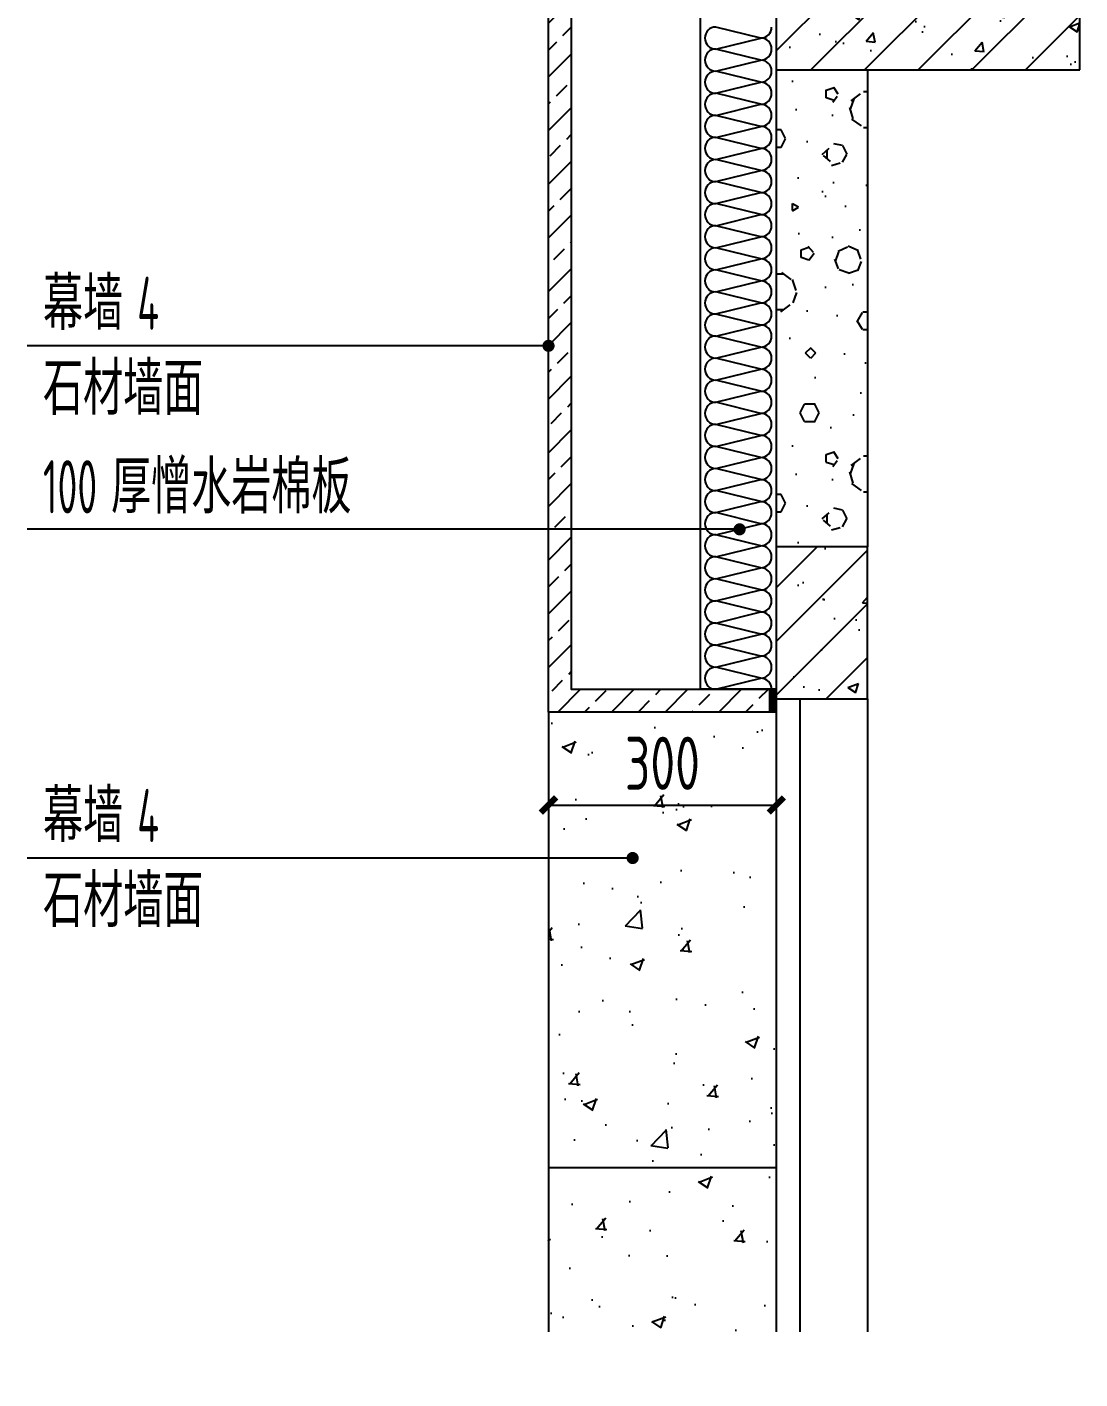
# Model space of a CAD drawing. Extents: x 198753 to 882193, y -399300 to 132460.
# Drawn here: x 395427 to 396814, y -58803 to -57023 of the extents above; entities that cross this region are included whole.
import ezdxf

# ---------------------------------------------------------------- set-up
doc = ezdxf.new("R2010")
doc.units = 0
doc.header["$LTSCALE"] = 1000
doc.header["$MEASUREMENT"] = 0
doc.linetypes.add('109-34 轴网$0$L1$0$$AUDIT_BAD_LTYPE1', pattern=[0])
for name, color, linetype in [('01-标注_尺寸', 124, 'Continuous'), ('01-标注_符号', 200, 'Continuous'), ('02-TEXT_标注', 130, 'Continuous'), ('05-填充_156', 156, 'Continuous'), ('05-填充_天正', 26, 'Continuous'), ('A-D-玻璃剖线', 130, 'Continuous'), ('A-SUR_保温', 222, 'Continuous'), ('A_STR-砌块墙', 121, 'Continuous'), ('A_STR-砼柱', 51, 'Continuous'), ('D_石材', 111, 'Continuous'), ('D_石材E', 114, 'Continuous'), ('钢龙骨', 173, 'Continuous')]:
    doc.layers.add(name, color=color, linetype=linetype)
doc.styles.add('_TCH_DIM', font='ROS1', dxfattribs={"width": 0.8, "bigfont": 'JD'})
doc.styles.add('_TCH_DIM_T3', font='ROS1', dxfattribs={"width": 0.8, "bigfont": 'JD'})
doc.dimstyles.new('_TCH_ARCH&&20', dxfattribs={"dimtxt": 70, "dimasz": 20, "dimexe": 50, "dimexo": 60, "dimgap": 20, "dimtad": 1, "dimdec": 0, "dimzin": 0, "dimdsep": 46, "dimtxsty": '_TCH_DIM_T3', "dimblk": 'ARCHTICK', "dimcen": 0.09, "dimclrt": 4, "dimazin": 2, "dimtfac": 1, "dimtdec": 0, "dimtix": 1, "dimtmove": 2, "dimatfit": 3, "dimfxl": 0, "dimtolj": 1, "dimtzin": 0, "dimarcsym": 0})
pattern_1 = [(45, (0, 0), (-35.355339, 35.355339), []), (50, (0, 0), (143.452037, -12.550427), [15, -165]), (355, (0, 0), (-27.750267, 150.438427), [12, -132]), (100.4514, (11.95, -1.05), (115.701876, 137.88791), [12.74804, -140.22842]), (46.1842, (0, 40), (213.44821, -33.1038), [22.5, -247.5]), (96.6356, (17.79, 37.24), (186.93254, 194.82357), [19.12206, -210.3426]), (351.1842, (0, 40), (186.93239, 194.82372), [18, -198]), (21, (20, 30), (119.38141, -80.523778), [15, -165]), (326, (20, 30), (48.663066, 145.03001), [12, -132]), (71.4514, (29.95, 23.29), (168.044526, 64.5061), [12.74804, -140.22842]), (37.5, (0, 0), (2.431971, 66.578771), [0, -130.4, 0, -134, 0, -132.5]), (7.5, (0, 0), (52.613907, 78.882342), [0, -76.4, 0, -127.4, 0, -50.5]), (327.5, (-44.6, 0), (106.764487, -4.510974), [0, -50, 0, -156, 0, -207]), (317.5, (-64.6, 0), (116.637234, 20.020996), [0, -65, 0, -103.6, 0, -147])]

# ---------------------------------------------------------------- blocks, each defined once
blk = doc.blocks.new('$LinePat$岩棉板')
at = {"color": 0}
for p, q in [((0, -17), (12, -67)), ((12, -67), (24, -17))]:
    blk.add_line(p, q, dxfattribs=at)
for centre, start, end in [((12, -17), 0, 180), ((0, -67), 270, 0), ((24, -67), 180, 270)]:
    blk.add_arc(centre, 12, start, end, dxfattribs=at)
at = {"layer": 'Defpoints'}
blk.add_point((0, 0.1), dxfattribs=at)
at = {"layer": 'Defpoints', "color": 0}
blk.add_point((24, -84), dxfattribs=at)
blk = doc.blocks.new('_ArchTick')
at = {"color": 0, "linetype": 'ByBlock', "const_width": 0.4}
blk.add_lwpolyline([(-0.5, -0.5), (0.5, 0.5)], dxfattribs=at)
blk = doc.blocks.new('*D1750')
at = {"layer": '01-标注_尺寸', "color": 0, "lineweight": -2, "transparency": 16777216}
for p, q in [((396113.5, -57984.9), (396113.5, -58097.4)), ((396413.5, -57984.9), (396413.5, -58097.4)), ((396113.5, -58047.4), (396413.5, -58047.4))]:
    blk.add_line(p, q, dxfattribs=at)
at = {"layer": 'Defpoints', "color": 0, "transparency": 16777216}
for p in [(396113.5, -57924.9), (396413.5, -57924.9), (396413.5, -58047.4)]:
    blk.add_point(p, dxfattribs=at)
at = {"layer": '01-标注_尺寸', "color": 0, "lineweight": -2, "transparency": 16777216, "xscale": 20, "yscale": 20, "zscale": 20, "rotation": 180}
blk.add_blockref('_ArchTick', (396113.5, -58047.4), dxfattribs=at)
at = {"layer": '01-标注_尺寸', "color": 0, "lineweight": -2, "transparency": 16777216, "xscale": 20, "yscale": 20, "zscale": 20}
blk.add_blockref('_ArchTick', (396413.5, -58047.4), dxfattribs=at)
at = {"layer": '01-标注_尺寸', "color": 4, "transparency": 16777216, "insert": (396263.5, -57992.4), "char_height": 70, "attachment_point": 5, "style": '_TCH_DIM_T3'}
blk.add_mtext('\\A1;300', dxfattribs=at)

msp = doc.modelspace()

# ---------------------------------------------------------------- hatches: boundary and pattern name
at = {"layer": '05-填充_156'}
h = msp.add_hatch(dxfattribs=at)
h.set_pattern_fill('AR-CONC', color=256, scale=100)
h.set_pattern_definition([(50, (153856.16, 235720.07), (182.18467, -15.939086), [19.05, -209.55]), (355, (153856.16, 235720.07), (-35.24283, 191.05664), [15.24, -167.64]), (100.451, (153871.34, 235718.74), (146.9425, 175.11669), [16.19, -178.09]), (46.1842, (153856.16, 235770.87), (271.07904, -42.04233), [28.575, -314.325]), (96.6356, (153878.75, 235767.37), (237.40423, 247.42556), [24.285, -267.135]), (351.184, (153856.16, 235770.87), (237.4046, 247.42512), [22.86, -251.46]), (21, (153881.56, 235758.17), (151.61488, -102.26552), [19.05, -209.55]), (326, (153881.56, 235758.17), (61.80203, 184.18797), [15.24, -167.64]), (71.4514, (153894.2, 235749.65), (213.41649, 81.92286), [16.19, -178.09]), (37.5, (153856.16, 235720.07), (3.088603, 84.555039), [0, -165.608, 0, -170.18, 0, -168.275]), (7.5, (153856.16, 235720.07), (66.819663, 100.180575), [0, -97.028, 0, -161.798, 0, -64.135]), (327.5, (153799.52, 235720.07), (135.590595, -5.728744), [0, -63.5, 0, -198.12, 0, -262.89]), (317.5, (153774.12, 235720.07), (148.12918, 25.42649), [0, -82.55, 0, -131.572, 0, -186.69])])
h.paths.add_polyline_path([(396113.5, -58741.3), (396413.5, -58741.3), (396413.5, -57934.9), (396113.5, -57934.9)])
h.paths.add_polyline_path([(396413.5, -58878), (396113.5, -58878), (396113.5, -59909.9), (396413.5, -59909.9)])
at = {"layer": '05-填充_天正'}
h = msp.add_hatch(dxfattribs=at)
h.set_pattern_fill('天然石材', color=256, scale=10, style=0)
h.set_pattern_definition([(45, (346535.81, -73361.384), (-35.355353, 35.355353), []), (45, (346553.2, -73379.336), (-35.355353, 35.355353), [19.73685, -11.2782])])
h.paths.add_polyline_path([(396143.5, -56412.3), (396113.5, -56412.3), (396113.5, -57924.9), (396413.5, -57924.9), (396413.5, -57894.9), (396143.5, -57894.9)])
h.paths.add_polyline_path([(396113.5, -56214.3), (396143.5, -56214.3), (396144.5, -55708.4), (396653.5, -55718.4), (396653.5, -55928.4), (396683.5, -55928.4), (396683.5, -55688.4), (396114.8, -55678.4)])
h = msp.add_hatch(dxfattribs=at)
h.set_pattern_fill('钢筋混凝土', color=256, scale=20, style=0)
h.set_pattern_definition(pattern_1)
h.paths.add_polyline_path([(396413.5, -57079.3), (396813.5, -57079.3), (396813.5, -56279.3), (396413.5, -56279.3)])
at = {"layer": '05-填充_天正', "linetype": '109-34 轴网$0$L1$0$$AUDIT_BAD_LTYPE1'}
h = msp.add_hatch(dxfattribs=at)
h.set_pattern_fill('加气混凝土', color=256, scale=20, style=0)
h.set_pattern_definition([(0, (70.8, -73.2), (120, 240), [0, -240]), (0, (-69.6, -105.6), (120, 240), [0, -240]), (0, (8.4, -108), (120, 240), [0, -240]), (0, (93.6, -37.2), (120, 240), [0, -240]), (0, (-6, -120), (120, 240), [0, -240]), (0, (117.6, 114), (120, 240), [0, -240]), (0, (44.4, 94.8), (120, 240), [0, -240]), (0, (82.8, 64.8), (120, 240), [0, -240]), (0, (-112.8, 60), (120, 240), [0, -240]), (0, (4.8, 49.2), (120, 240), [0, -240]), (0, (-40.8, -12), (120, 240), [0, -240]), (0, (-38.4, -102), (120, 240), [0, -240]), (0, (51.6, -111.6), (120, 240), [0, -240]), (0, (117.6, -6), (120, 240), [0, -240]), (0, (-106.8, -43.2), (120, 240), [0, -240]), (0, (-86.4, -2.4), (120, 240), [0, -240]), (0, (7.2, -19.2), (120, 240), [0, -240]), (0, (-26.4, -54), (120, 240), [0, -240]), (0, (-45.6, 25.2), (120, 240), [0, -240]), (0, (-15.6, 115.2), (120, 240), [0, -240]), (0, (-97.2, -93.6), (120, 240), [0, -240]), (0, (34.8, 66), (120, 240), [0, -240]), (0, (-76.8, 69.6), (120, 240), [0, -240]), (0, (-96, 100.8), (120, 240), [0, -240]), (130.601294, (102.857, 38.857), (-599.99999337, 720.00000315), [10.53662, -4414.8444]), (18.434949, (85.714, 43.43), (599.9999978, 239.9999982), [10.8421, -1507.05116]), (90, (85.71, 33.14), (120, 240), [10.28571, -469.71426]), (161.565051, (96, 29.714), (-600.000003, 239.999982), [10.8421, -1507.05116]), (53.130102, (96, 29.714), (120, 240), [11.42857, -1188.5714]), (135, (105.14, -92.57), (-120.000015, 239.999984), [9.69746, -669.12504]), (45, (91.43, -92.57), (120, 239.999999), [9.69746, -669.12504]), (135, (98.286, -99.43), (-120.000015, 239.999984), [9.69746, -669.12504]), (45, (98.286, -99.43), (120, 239.999999), [9.69746, -669.12504]), (116.56505, (-10.29, 68.57), (-2e-05, 479.99999), [12.77753, -255.5506]), (180, (-16, 80), (-120, 240), [13.71429, -226.2857]), (63.43495, (-35.43, 68.57), (1e-06, 480), [12.77753, -255.5506]), (116.56505, (-29.71, 57.14), (-2e-05, 479.99999), [12.77753, -255.5506]), (0, (-29.71, 57.14), (120, 240), [13.71429, -226.2857]), (63.43495, (-16, 57.14), (1e-06, 480), [12.77753, -255.5506]), (107.102728, (80, -12.571), (-359.99998624, 1200.00000194), [15.54454, -6513.161]), (143.972626, (75.429, 2.286), (-2279.9999711, 1679.9999981), [15.54454, -3248.808]), (180, (62.86, 11.43), (-120, 240), [14.85714, -225.14284]), (36.0273733, (35.429, 2.286), (2279.99998315, 1679.9999819), [15.54454, -3248.808]), (71.565051, (30.857, -11.43), (360.000002, 1199.999998), [14.45613, -1503.43712]), (107.102728, (35.429, -26.286), (-359.99998624, 1200.00000194), [15.54454, -6513.161]), (143.972626, (48, -35.429), (-2279.9999711, 1679.9999981), [15.54454, -3248.808]), (0, (48, -35.43), (120, 240), [14.85714, -225.14284]), (36.0273733, (62.857, -35.429), (2279.99998315, 1679.9999819), [15.54454, -3248.808]), (71.565051, (75.43, -26.286), (360.000002, 1199.999998), [14.45613, -1503.43712]), (150.255118, (82.286, 99.43), (-360.0000009, 239.999997), [9.21401, -1925.72784]), (90, (74.29, 94.86), (120, 240), [9.14286, -470.8571]), (29.744881, (74.286, 94.857), (360.0000002, 239.9999989), [9.21401, -1925.72784]), (116.56505, (26.29, -70.86), (-2e-05, 479.99999), [12.77753, -255.5506]), (168.690067, (20.571, -59.429), (-1080.0000008, 239.999994), [11.6549, -2435.8742]), (41.185925, (0, -65.143), (2999.99998182, 2639.9999769), [12.14874, -5090.3208]), (90, (0, -76.57), (120, 240), [11.42857, -468.5714]), (138.814074, (9.143, -84.571), (-2999.99994668, 2640.0000168), [12.14874, -5090.3208]), (16.6992442, (9.143, -84.571), (3959.9999702, 1199.99998743), [11.93178, -4999.415]), (60.945396, (20.571, -81.143), (119.99999968, 239.99999788), [11.76643, -4930.1358]), (109.983106, (-74.286, 29.714), (-600.00000226, 1679.99999555), [13.3768, -5604.879]), (155.556045, (-78.857, 42.286), (-1560.00000595, 719.99998504), [13.8092, -5786.0526]), (24.4439547, (-104, 42.286), (1560.00000078, 719.99999654), [13.8092, -5786.0526]), (70.0168934, (-108.571, 29.714), (600.0000018, 1679.99999583), [13.3768, -5604.879]), (109.983106, (-104, 17.143), (-600.00000226, 1679.99999555), [13.3768, -5604.879]), (160.016893, (-91.429, 12.571), (-600.0000004, 239.9999891), [13.3768, -2795.751]), (19.9831065, (-91.429, 12.571), (599.9999967, 239.9999996), [13.3768, -2795.751]), (70.0168934, (-78.857, 17.143), (600.0000018, 1679.99999583), [13.3768, -5604.879]), (122.005383, (14.857, 8), (-120.0000161, 239.9999877), [10.78169, -2253.3736]), (18.434949, (-1.143, 13.714), (599.9999978, 239.9999982), [10.8421, -1507.05116]), (90, (-1.14, 3.43), (120, 240), [10.28571, -469.71426]), (161.565051, (9.143, 0), (-600.000003, 239.999982), [10.8421, -1507.05116]), (54.4623222, (9.143, 0), (839.9999988, 1199.9999982), [9.83123, -4119.2846]), (116.56505, (-54.86, -50.29), (-2e-05, 479.99999), [12.77753, -255.5506]), (180, (-60.57, -38.86), (-120, 240), [12.57143, -227.42856]), (59.0362434, (-80, -50.286), (120.0000004, 239.9999988), [13.32789, -2785.5288]), (120.963756, (-73.143, -61.714), (-120.0000164, 239.999989), [13.32789, -2785.5288]), (0, (-73.14, -61.71), (120, 240), [12.57143, -227.42856]), (63.43495, (-60.57, -61.71), (1e-06, 480), [12.77753, -255.5506])])
h.paths.add_polyline_path([(396413.5, -57707.4), (396533.5, -57707.4), (396533.5, -57079.3), (396413.5, -57079.3)])
at = {"layer": '05-填充_天正'}
h = msp.add_hatch(dxfattribs=at)
h.set_pattern_fill('钢筋混凝土', color=256, scale=20, style=0)
h.set_pattern_definition(pattern_1)
h.paths.add_polyline_path([(396413.5, -57907.4), (396533.5, -57907.4), (396533.5, -57707.4), (396413.5, -57707.4)])

# ---------------------------------------------------------------- linework, layer by layer
at = {"layer": '01-标注_符号'}
for p, q in [((396036.6, -57442.6), (395426.6, -57442.6)), ((396113.5, -57442.6), (396036.6, -57442.6)), ((396036.6, -57684.3), (395426.6, -57684.3)), ((396365.2, -57684.3), (396036.6, -57684.3)), ((396036.6, -58117.2), (395426.6, -58117.2)), ((396224.3, -58117.2), (396036.6, -58117.2))]:
    msp.add_line(p, q, dxfattribs=at)
at = {"layer": '01-标注_符号', "const_width": 8}
for points in [[(396117.5, -57442.6, 1), (396109.5, -57442.6, 1)], [(396369.2, -57684.3, 1), (396361.2, -57684.3, 1)], [(396228.3, -58117.2, 1), (396220.3, -58117.2, 1)]]:
    msp.add_lwpolyline(points, format="xyb", close=True, dxfattribs=at)
at = {"layer": 'A-D-玻璃剖线'}
for p, q in [((396413.5, -57907.4), (396413.5, -58741.3)), ((396444.7, -57907.4), (396444.7, -58741.3)), ((396533.5, -57907.4), (396533.5, -58741.3))]:
    msp.add_line(p, q, dxfattribs=at)
at = {"layer": 'A-SUR_保温'}
msp.add_lwpolyline([(396413.5, -57894.9), (396313.5, -57894.9), (396313.5, -56412.3)], dxfattribs=at)
at = {"layer": 'A_STR-砌块墙', "linetype": '109-34 轴网$0$L1$0$$AUDIT_BAD_LTYPE1'}
for p, q in [((396413.5, -57079.3), (396413.5, -57707.4)), ((396533.5, -57079.3), (396533.5, -57707.4))]:
    msp.add_line(p, q, dxfattribs=at)
at = {"layer": 'A_STR-砼柱'}
for p, q in [((396413.5, -56379.3), (396413.5, -57079.3)), ((396813.5, -57079.3), (396813.5, -56399.3)), ((396413.5, -57079.3), (396813.5, -57079.3)), ((396533.5, -57707.4), (396413.5, -57707.4)), ((396413.5, -57707.4), (396413.5, -57907.4)), ((396533.5, -57907.4), (396533.5, -57707.4)), ((396413.5, -57907.4), (396533.5, -57907.4))]:
    msp.add_line(p, q, dxfattribs=at)
at = {"layer": 'D_石材'}
msp.add_lwpolyline([(396143.5, -56412.3), (396143.5, -57894.9), (396413.5, -57894.9), (396413.5, -57924.9), (396113.5, -57924.9), (396113.5, -56412.3)], close=True, dxfattribs=at)
at = {"layer": 'D_石材E'}
for p, q in [((396113.5, -57924.9), (396113.5, -58741.3)), ((396113.5, -58524.9), (396413.5, -58524.9))]:
    msp.add_line(p, q, dxfattribs=at)
at = {"layer": '钢龙骨', "const_width": 10}
msp.add_lwpolyline([(396408.5, -57924.9), (396408.5, -57894.9)], dxfattribs=at)

# ---------------------------------------------------------------- block references
at = {"layer": 'A-SUR_保温', "xscale": 1.21124401553497, "yscale": 1.188379012465143, "zscale": 1.188379012465143, "rotation": 90.00000000008997}
for p in [(396313.5, -57051.9), (396313.5, -57080.9), (396313.5, -57110), (396313.5, -57139.1), (396313.5, -57168.2), (396313.5, -57197.2), (396313.5, -57226.3), (396313.5, -57255.4), (396313.5, -57284.4), (396313.5, -57313.5), (396313.5, -57342.6), (396313.5, -57371.6), (396313.5, -57400.7), (396313.5, -57429.8), (396313.5, -57458.9), (396313.5, -57487.9), (396313.5, -57517), (396313.5, -57546.1), (396313.5, -57575.1), (396313.5, -57604.2), (396313.5, -57633.3), (396313.5, -57662.3), (396313.5, -57691.4), (396313.5, -57720.5), (396313.5, -57749.5), (396313.5, -57778.6), (396313.5, -57807.7), (396313.5, -57836.8), (396313.5, -57865.8), (396313.5, -57894.9)]:
    msp.add_blockref('$LinePat$岩棉板', p, dxfattribs=at)

# ---------------------------------------------------------------- texts
at = {"layer": '02-TEXT_标注', "style": '_TCH_DIM'}
for s, height, width, p in [('幕墙', 69.46, 0.8, (395447.6, -57421.6)), ('4', 70, 0.64, (395571.7, -57421.6)), ('石材墙面', 69.46, 0.8, (395447.6, -57533.6)), ('100', 70, 0.64, (395447.6, -57663.3)), ('厚憎水岩棉板', 69.46, 0.8, (395537.2, -57663.3)), ('幕墙', 69.46, 0.8, (395447.6, -58096.2)), ('4', 70, 0.64, (395571.7, -58096.2)), ('石材墙面', 69.46, 0.8, (395447.6, -58208.2))]:
    msp.add_text(s, height=height, dxfattribs=dict(at, width=width)).set_placement(p)

# ---------------------------------------------------------------- dimensions: what is measured, and where the dimension line sits
at = {"layer": '01-标注_尺寸'}
dim = msp.add_aligned_dim(p1=(396113.5, -57924.9), p2=(396413.5, -57924.9), distance=-122.5, dimstyle='_TCH_ARCH&&20', dxfattribs=at)
dim.commit()
dim.dimension.update_dxf_attribs({"geometry": '*D1750', "text_midpoint": (396263.5, -57992.4)})

doc.saveas('drawing.dxf')
